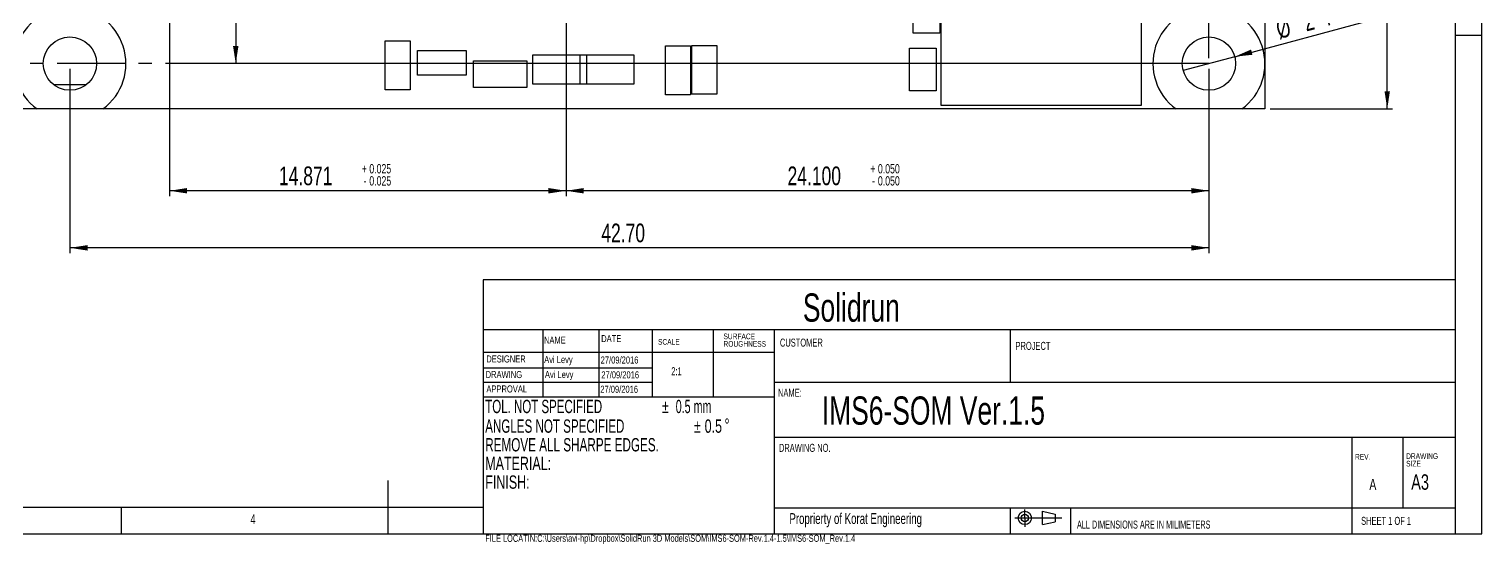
# Model space of a CAD drawing. Extents: x 5 to 415, y 3 to 292.
# Drawn here: x 142.7 to 415, y 3.1 to 99.7 of the extents above; entities that cross this region are included whole.
import ezdxf
from ezdxf.enums import TextEntityAlignment as Align

# ---------------------------------------------------------------- set-up
doc = ezdxf.new("R2010")
doc.units = 0
doc.linetypes.add('CENTERX2', pattern=[20.32, 12.7, -2.54, 2.54, -2.54])
doc.layers.get('0').update_dxf_attribs({"linetype": 'CONTINUOUS'})
doc.dimstyles.new('SLDDIMSTYLE1', dxfattribs={"dimtxt": 3.5, "dimasz": 3.302, "dimexe": 0, "dimexo": 0.0625, "dimgap": 0.875, "dimtad": 1, "dimlfac": 0.2, "dimrnd": 1e-09, "dimzin": 4, "dimsah": 1, "dimcen": 0.09, "dimazin": 3, "dimtol": 1, "dimtp": 0.05, "dimtm": 0.05, "dimtfac": 1, "dimtofl": 0, "dimtmove": 0, "dimatfit": 3})
doc.dimstyles.new('SLDDIMSTYLE2', dxfattribs={"dimtxt": 3.5, "dimasz": 3.302, "dimexe": 0, "dimexo": 0.0625, "dimgap": 0.875, "dimtad": 1, "dimlfac": 0.2, "dimrnd": 1e-09, "dimzin": 12, "dimsah": 1, "dimcen": 0.09, "dimazin": 3, "dimtol": 1, "dimtp": 0.025, "dimtm": 0.025, "dimtfac": 1, "dimtofl": 0, "dimtmove": 0, "dimatfit": 3})
doc.dimstyles.new('SLDDIMSTYLE3', dxfattribs={"dimtxt": 3.5, "dimasz": 3.302, "dimexe": 0, "dimexo": 0.0625, "dimgap": 0.875, "dimtad": 1, "dimlfac": 0.2, "dimrnd": 1e-09, "dimzin": 12, "dimsah": 1, "dimcen": 0.09, "dimazin": 3, "dimtfac": 1, "dimtofl": 0, "dimtmove": 0, "dimatfit": 3})
doc.dimstyles.new('SLDDIMSTYLE4', dxfattribs={"dimtxt": 3.5, "dimasz": 3.302, "dimexe": 0, "dimexo": 0.0625, "dimgap": 0.875, "dimtad": 1, "dimlfac": 0.2, "dimrnd": 1e-09, "dimzin": 4, "dimsah": 1, "dimcen": 0.09, "dimazin": 3, "dimtfac": 1, "dimtofl": 0, "dimtmove": 0, "dimatfit": 3})
doc.dimstyles.new('SLDDIMSTYLE6', dxfattribs={"dimtxt": 3.5, "dimasz": 3.302, "dimexe": 0, "dimexo": 0.0625, "dimgap": 0.875, "dimtad": 1, "dimlfac": 0.2, "dimrnd": 1e-09, "dimzin": 12, "dimblk1": 'NONE', "dimsah": 1, "dimcen": 0, "dimazin": 3, "dimtfac": 1, "dimtmove": 0, "dimatfit": 3})

# ---------------------------------------------------------------- blocks, each defined once
blk = doc.blocks.new('SW_NOTE_0')
at = {"color": 0, "linetype": 'CONTINUOUS'}
for s, width, p in [('TOL. NOT SPECIFIED ', 0.644737, (0, 0)), ('%%p', 0.7, (33.14, 0)), (' 0.5 mm', 0.6, (35.15, 0)), ('ANGLES NOT SPECIFIED ', 0.65, (0, -3.68)), ('%%p', 0.7, (39.12, -3.68)), ('0.5', 0.7, (41.13, -3.68)), ('%%d', 0.7, (44.86, -3.5)), ('REMOVE ALL SHARPE EDGES.', 0.65625, (0, -7.18)), ('MATERIAL: ', 0.7, (0, -10.68)), ('FINISH: ', 0.7, (0, -14.18))]:
    blk.add_text(s, height=2.5, dxfattribs=dict(at, width=width)).set_placement(p, align=Align.BOTTOM_LEFT)
blk = doc.blocks.new('SW_NOTE_1')
at = {"color": 0, "linetype": 'CONTINUOUS', "width": 0.7}
for s, p in [('SURFACE', (0, 0)), ('ROUGHNESS', (0, -1.41))]:
    blk.add_text(s, height=1.058, dxfattribs=at).set_placement(p, align=Align.BOTTOM_LEFT)
blk = doc.blocks.new('SW_NOTE_2')
at = {"color": 0, "linetype": 'CONTINUOUS', "width": 0.7}
for s, p in [('DRAWING', (0, 0)), ('SIZE', (0, -1.41))]:
    blk.add_text(s, height=1.058, dxfattribs=at).set_placement(p, align=Align.BOTTOM_LEFT)
blk = doc.blocks.new('_D_1')
at = {"color": 7, "linetype": 'CONTINUOUS'}
for p, q in [((243.33, 107.43), (243.33, 68.34)), ((363.83, 92.18), (363.83, 68.34)), ((363.83, 69.34), (243.33, 69.34))]:
    blk.add_line(p, q, dxfattribs=at)
for points in [[(243.33, 69.34), (246.63, 68.84), (246.63, 69.85)], [(363.83, 69.34), (360.53, 69.85), (360.53, 68.84)]]:
    blk.add_solid(points, dxfattribs=at)
at = {"color": 7, "linetype": 'CONTINUOUS', "width": 0.7}
for s, height, p in [('24.100', 3.5, (284.84, 69.34, 0.5)), ('+', 1.75, (300.36, 72.07, 0.5)), ('0.050', 1.75, (301.78, 72.07, 0.5)), ('-', 1.75, (300.68, 69.8, 0.5)), ('0.050', 1.75, (301.78, 69.8, 0.5))]:
    blk.add_text(s, height=height, dxfattribs=at).set_placement(p, align=Align.BOTTOM_LEFT)
blk = doc.blocks.new('_D_2')
at = {"color": 7, "linetype": 'CONTINUOUS'}
for p, q in [((243.33, 107.43), (243.33, 68.34)), ((168.97, 104.81), (168.97, 68.34)), ((243.33, 69.34), (168.97, 69.34))]:
    blk.add_line(p, q, dxfattribs=at)
for points in [[(168.97, 69.34), (172.28, 68.84), (172.28, 69.85)], [(243.33, 69.34), (240.03, 69.85), (240.03, 68.84)]]:
    blk.add_solid(points, dxfattribs=at)
at = {"color": 7, "linetype": 'CONTINUOUS', "width": 0.7}
for s, height, p in [('14.871', 3.5, (189.51, 69.34, 0.5)), ('+', 1.75, (205.03, 72.07, 0.5)), ('0.025', 1.75, (206.45, 72.07, 0.5)), ('-', 1.75, (205.35, 69.8, 0.5)), ('0.025', 1.75, (206.45, 69.8, 0.5))]:
    blk.add_text(s, height=height, dxfattribs=at).set_placement(p, align=Align.BOTTOM_LEFT)
blk = doc.blocks.new('_D_6')
at = {"color": 7, "linetype": 'CONTINUOUS'}
for p, q in [((375.33, 234.68), (398.25, 234.68)), ((397.25, 84.68), (397.25, 234.68)), ((375.33, 84.68), (398.25, 84.68))]:
    blk.add_line(p, q, dxfattribs=at)
for points in [[(397.25, 234.68), (396.74, 231.38), (397.75, 231.38)], [(397.25, 84.68), (397.75, 87.99), (396.74, 87.99)]]:
    blk.add_solid(points, dxfattribs=at)
at = {"color": 7, "linetype": 'CONTINUOUS', "width": 0.7}
blk.add_text('30', height=3.5, rotation=90, dxfattribs=at).set_placement((397.25, 150.03, 186.32), align=Align.BOTTOM_LEFT)
blk = doc.blocks.new('_D_9')
at = {"color": 7, "linetype": 'CONTINUOUS'}
for p, q in [((150.33, 225.68), (150.33, 255.77)), ((150.33, 254.77), (363.83, 254.77)), ((363.83, 94.18), (363.83, 255.77))]:
    blk.add_line(p, q, dxfattribs=at)
for points in [[(150.33, 254.77), (153.63, 254.26), (153.63, 255.28)], [(363.83, 254.77), (360.53, 255.28), (360.53, 254.26)]]:
    blk.add_solid(points, dxfattribs=at)
at = {"color": 7, "linetype": 'CONTINUOUS', "width": 0.7}
blk.add_text('42.70', height=3.5, dxfattribs=at).set_placement((251.81, 254.77, 185.32), align=Align.BOTTOM_LEFT)
blk = doc.blocks.new('_D_10')
at = {"color": 7, "linetype": 'CONTINUOUS'}
for p, q in [((151.33, 224.68), (182.41, 224.68)), ((181.41, 224.68), (181.41, 93.18)), ((362.83, 93.18), (180.41, 93.18))]:
    blk.add_line(p, q, dxfattribs=at)
for points in [[(181.41, 224.68), (180.9, 221.38), (181.92, 221.38)], [(181.41, 93.18), (181.92, 96.49), (180.9, 96.49)]]:
    blk.add_solid(points, dxfattribs=at)
at = {"color": 7, "linetype": 'CONTINUOUS', "width": 0.7}
blk.add_text('26.30', height=3.5, rotation=90, dxfattribs=at).set_placement((181.41, 154.65, 185.32), align=Align.BOTTOM_LEFT)
blk = doc.blocks.new('_D_11')
at = {"color": 7, "linetype": 'CONTINUOUS'}
for q in [(394.61, 101.43), (359, 91.89)]:
    blk.add_line((368.66, 94.48), q, dxfattribs=at)
blk.add_solid([(368.66, 94.48), (371.98, 94.84), (371.72, 95.82)], dxfattribs=at)
at = {"color": 7, "linetype": 'CONTINUOUS', "width": 0.7}
for s, p in [(' TYP.', (384.85, 98.85, 186.32)), ('%%c', (377.27, 96.76, 186.32)), ('2', (382.36, 98.18, 186.32))]:
    blk.add_text(s, height=3.5, rotation=15, dxfattribs=at).set_placement(p, align=Align.BOTTOM_LEFT)
blk = doc.blocks.new('_NONE')
blk = doc.blocks.new('_D_12')
at = {"color": 7, "linetype": 'CONTINUOUS'}
for p, q in [((150.33, 92.18), (150.33, 57.64)), ((363.83, 92.18), (363.83, 57.64)), ((363.83, 58.64), (150.33, 58.64))]:
    blk.add_line(p, q, dxfattribs=at)
for points in [[(150.33, 58.64), (153.63, 58.13), (153.63, 59.15)], [(363.83, 58.64), (360.53, 59.15), (360.53, 58.13)]]:
    blk.add_solid(points, dxfattribs=at)
at = {"color": 7, "linetype": 'CONTINUOUS', "width": 0.7}
blk.add_text('42.70', height=3.5, dxfattribs=at).set_placement((249.93, 58.64, 186.32), align=Align.BOTTOM_LEFT)

msp = doc.modelspace()

# ---------------------------------------------------------------- linework, layer by layer
at = {"color": 7, "linetype": 'CONTINUOUS'}
for p, q in [((415, 5), (415, 292)), ((410, 287), (410, 5)), ((374.329, 234.683), (374.329, 93.183)), ((313.63, 85.318), (313.63, 152.318)), ((351.13, 152.318), (351.13, 85.318)), ((308.384, 98.921), (308.384, 106.921)), ((313.384, 106.921), (313.384, 98.921)), ((313.384, 98.921), (308.384, 98.921)), ((410, 98.5), (415, 98.5)), ((209.444, 97.435), (214.094, 97.435)), ((209.444, 88.285), (209.444, 97.435)), ((214.094, 97.435), (214.094, 88.285)), ((215.474, 91.019), (215.474, 95.669)), ((215.474, 95.669), (224.624, 95.669)), ((224.624, 95.669), (224.624, 91.019)), ((261.991, 87.355), (261.991, 96.505)), ((261.991, 96.505), (266.641, 96.505)), ((266.641, 96.505), (266.641, 87.355)), ((266.924, 87.423), (266.924, 96.573)), ((266.924, 96.573), (271.574, 96.573)), ((271.574, 96.573), (271.574, 87.423)), ((307.678, 96.1), (312.678, 96.1)), ((307.678, 88.1), (307.678, 96.1)), ((312.678, 96.1), (312.678, 88.1)), ((225.996, 93.687), (235.996, 93.687)), ((225.996, 88.687), (225.996, 93.687)), ((235.996, 93.687), (235.996, 88.687)), ((237.102, 89.299), (237.102, 94.799)), ((237.102, 94.799), (247.142, 94.799)), ((245.992, 89.299), (245.992, 94.799)), ((245.992, 94.799), (256.032, 94.799)), ((247.142, 94.799), (247.142, 89.299)), ((256.032, 94.799), (256.032, 89.299)), ((374.329, 93.183), (374.329, 84.683)), ((224.624, 91.019), (215.474, 91.019)), ((153.361, 89.207), (147.298, 89.207)), ((214.094, 88.285), (209.444, 88.285)), ((235.996, 88.687), (225.996, 88.687)), ((247.142, 89.299), (237.102, 89.299)), ((256.032, 89.299), (245.992, 89.299)), ((266.641, 87.355), (261.991, 87.355)), ((271.574, 87.423), (266.924, 87.423)), ((312.678, 88.1), (307.678, 88.1)), ((144.165, 84.683), (139.329, 84.683)), ((156.494, 84.683), (144.165, 84.683)), ((357.665, 84.683), (156.494, 84.683)), ((351.13, 85.318), (313.63, 85.318)), ((369.994, 84.683), (357.665, 84.683)), ((374.329, 84.683), (369.994, 84.683)), ((227.8, 52.624), (227.8, 5)), ((410, 52.624), (227.8, 52.624)), ((410, 43.25), (227.8, 43.25)), ((238.946, 43.25), (238.946, 30.668)), ((249.44, 43.25), (249.44, 30.668)), ((259.493, 43.25), (259.493, 30.668)), ((270.946, 30.668), (270.946, 43.25)), ((282.4, 5), (282.4, 43.25)), ((326.6, 43.25), (326.6, 33.368)), ((282.4, 39), (227.8, 39)), ((259.493, 36.068), (227.8, 36.068)), ((259.493, 33.368), (227.8, 33.368)), ((410, 33.368), (282.4, 33.368)), ((282.4, 30.668), (227.8, 30.668)), ((410, 23.056), (282.4, 23.056)), ((390.656, 5), (390.656, 23.056)), ((400.209, 9.856), (400.209, 23.056)), ((210, 5), (210, 15)), ((10, 10), (227.8, 10)), ((160, 5), (160, 10)), ((410, 9.856), (282.4, 9.856)), ((326.6, 9.856), (326.6, 5)), ((329.319, 7.989), (329.319, 9.551)), ((332.605, 9.239), (334.998, 8.689)), ((337.9, 9.856), (337.9, 5)), ((329.319, 7.989), (329.319, 6.342)), ((5, 5), (415, 5))]:
    msp.add_line(p, q, dxfattribs=at)
at = {"color": 7, "linetype": 'CENTERX2'}
for p, q in [((363.829, 93.183), (126.631, 93.183)), ((327.42, 7.989), (336.263, 7.989))]:
    msp.add_line(p, q, dxfattribs=at)
at = {"color": 8, "linetype": 'CONTINUOUS'}
for p, q in [((332.605, 6.739), (332.605, 9.239)), ((334.998, 8.689), (334.998, 7.289)), ((332.605, 6.739), (334.998, 7.289))]:
    msp.add_line(p, q, dxfattribs=at)
at = {"color": 7, "linetype": 'CONTINUOUS'}
for centre, radius in [((150.329, 93.183), 5), ((363.829, 93.183), 5), ((329.319, 7.989), 1.25), ((329.319, 7.989), 0.7)]:
    msp.add_circle(centre, radius, dxfattribs=at)
for centre in [(150.329, 93.183), (363.829, 93.183)]:
    msp.add_arc(centre, 10.5, 305.95057, 234.04943, dxfattribs=at)

# ---------------------------------------------------------------- block references
for name, p in [('SW_NOTE_1', (272.835, 41.196)), ('SW_NOTE_0', (228.174, 26.899)), ('SW_NOTE_2', (400.792, 18.743))]:
    msp.add_blockref(name, p, dxfattribs=at)

# ---------------------------------------------------------------- texts
for s, height, width, p in [('Solidrun', 5.2917, 0.7, (287.712, 43.212)), ('NAME', 1.3229, 0.7, (239.189, 40.292)), ('DATE', 1.3229, 0.7, (249.911, 40.563)), ('SCALE', 1.0583, 0.7, (260.565, 40.165)), ('CUSTOMER', 1.5, 0.7, (283.416, 39.674)), ('PROJECT', 1.5, 0.7, (327.571, 39.066)), ('DESIGNER', 1.3229, 0.7, (228.372, 36.751)), ('Avi Levy', 1.3229, 0.7, (239.224, 36.632)), ('27/09/2016', 1.3229, 0.7, (249.814, 36.549)), ('DRAWING', 1.3229, 0.7, (228.251, 33.826)), ('Avi Levy', 1.3229, 0.7, (239.363, 33.835)), ('27/09/2016', 1.3229, 0.7, (249.937, 33.767)), ('2:1', 1.5, 0.7, (263.05, 34.307)), ('APPROVAL', 1.3229, 0.7, (228.398, 31.128)), ('27/09/2016', 1.3229, 0.7, (249.744, 31.067)), ('NAME:', 1.5, 0.7, (283.055, 30.269)), ('IMS6-SOM Ver.1.5', 5.29167, 0.7, (291.261, 23.9)), ('DRAWING NO.', 1.5, 0.7, (283.228, 19.944)), ('REV.', 1.0583, 0.7, (391.206, 18.62)), ('A', 2.117, 0.7, (393.889, 12.578)), ('A3', 2.9104, 0.7, (401.74, 12.397)), ('4', 1.852, 0.7, (184.167, 6.281)), ('Proprierty of Korat Engineering', 2.032, 0.666129, (285.19, 6.257)), ('SHEET 1 OF 1', 1.5, 0.6125, (392.36, 6.256)), ('ALL DIMENSIONS ARE IN MILIMETERS', 1.5, 0.65625, (339.1, 5.556)), ('FILE LOCATIN:C:\\Users\\avi-hp\\Dropbox\\SolidRun 3D Models\\SOM\\IMS6-SOM-Rev.1.4-1.5\\IMS6-SOM_Rev.1.4', 1.32292, 0.689175, (228.174, 3.125))]:
    msp.add_text(s, height=height, dxfattribs=dict(at, width=width)).set_placement(p, align=Align.BOTTOM_LEFT)

# ---------------------------------------------------------------- dimensions: what is measured, and where the dimension line sits
for base, p1, p2, dimstyle, picture, middle in [((363.829, 254.77), (150.329, 224.683), (363.829, 93.183), 'SLDDIMSTYLE4', '_D_9', (257.632, 254.77)), ((168.974, 69.345), (243.329, 108.433), (168.974, 105.808), 'SLDDIMSTYLE2', '_D_2', (200.889, 69.345)), ((243.329, 69.345), (363.829, 93.183), (243.329, 108.433), 'SLDDIMSTYLE1', '_D_1', (296.219, 69.345)), ((150.329, 58.641), (363.829, 93.183), (150.329, 93.183), 'SLDDIMSTYLE4', '_D_12', (255.746, 58.641))]:
    dim = msp.add_linear_dim(base=base, p1=p1, p2=p2, dimstyle=dimstyle, dxfattribs=at)
    dim.commit()
    dim.dimension.update_dxf_attribs({"geometry": picture, "text_midpoint": middle, "dimtype": 160})
for base, p1, p2, dimstyle, picture, middle in [((397.247, 234.683), (374.329, 84.683), (374.329, 234.683), 'SLDDIMSTYLE3', '_D_6', (397.247, 152.612)), ((181.411, 93.183), (150.329, 224.683), (363.829, 93.183), 'SLDDIMSTYLE4', '_D_10', (181.411, 160.465))]:
    dim = msp.add_linear_dim(base=base, p1=p1, p2=p2, angle=90, dimstyle=dimstyle, dxfattribs=at)
    dim.commit()
    dim.dimension.update_dxf_attribs({"geometry": picture, "text_midpoint": middle, "dimtype": 160})
dim = msp.add_diameter_dim_2p(p1=(359, 91.889), p2=(368.659, 94.478), text='<> TYP.', dimstyle='SLDDIMSTYLE6', dxfattribs=at)
dim.commit()
dim.dimension.update_dxf_attribs({"geometry": '_D_11', "text_midpoint": (386.103, 99.152), "dimtype": 163})

doc.saveas('drawing.dxf')
